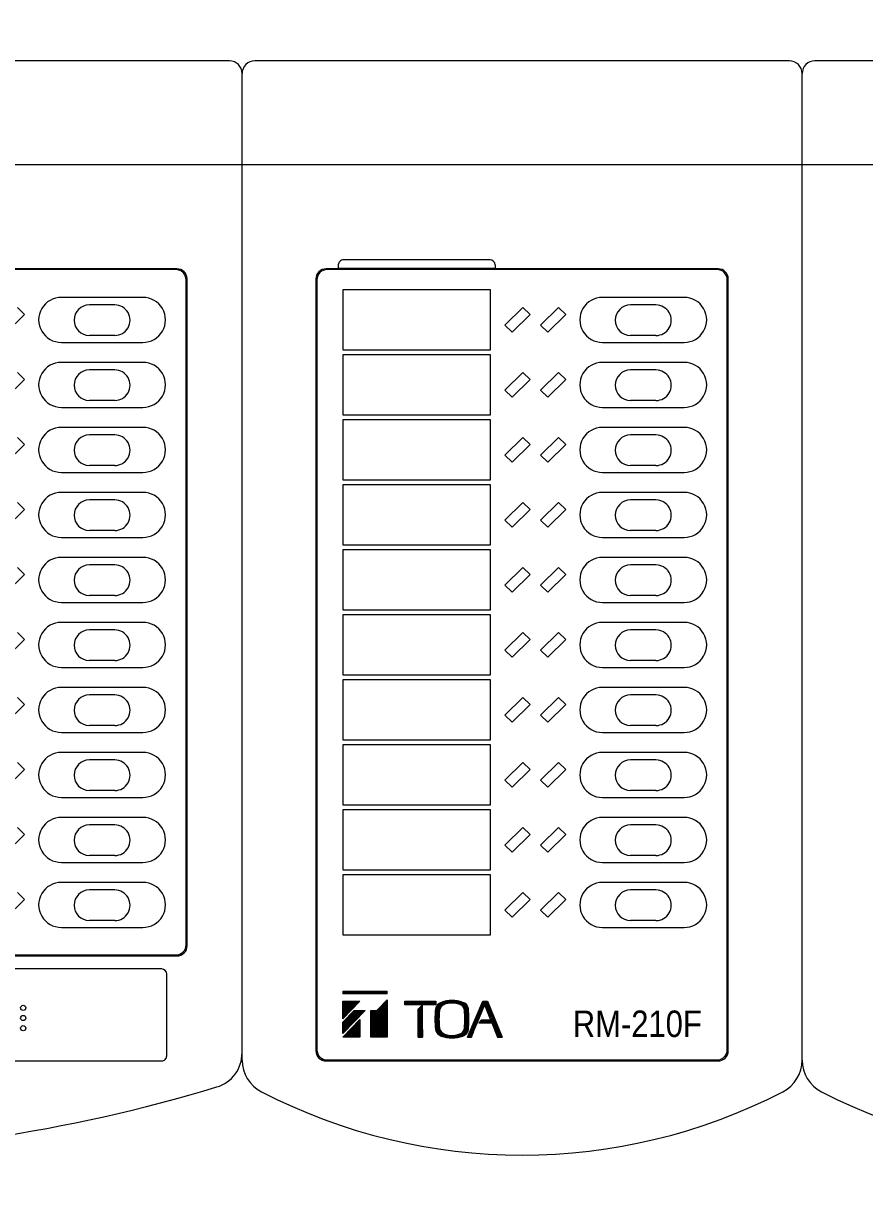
# Model space of a CAD drawing. Header units: millimetres. Extents: x 50620 to 404449, y -131543 to 97.
# Drawn here: x 353931 to 354096.2, y -42601.6 to -42370.4 of the extents above; entities that cross this region are included whole.
import ezdxf
from ezdxf.enums import TextEntityAlignment as Align

# ---------------------------------------------------------------- set-up
doc = ezdxf.new("R2010")
doc.units = ezdxf.units.MM
doc.linetypes.add('IDA - Grid Line', pattern=[3500, 2000, -500, 500, -500])
doc.layers.add('1', color=3, linetype='Continuous')
for name, color, linetype, lineweight in [('M-_ARCHI', 8, 'Continuous', 5), ('M_ACMV_ANNOTATION', 7, 'Continuous', 20), ('SILK', 5, 'Continuous', 5)]:
    doc.layers.add(name, color=color, linetype=linetype, lineweight=lineweight)
doc.layers.add('S-_ANOTGRID_E-1', color=9, linetype='IDA - Grid Line', lineweight=5, true_color=0x808080)
doc.styles.get("Standard").update_dxf_attribs({"font": 'arial.ttf'})
doc.dimstyles.get("Standard").update_dxf_attribs({"dimtxt": 200, "dimasz": 150, "dimexe": 0.18, "dimexo": 0.0625, "dimgap": 10, "dimtad": 1, "dimtih": 1, "dimtoh": 1, "dimdec": 0, "dimzin": 0, "dimdsep": 46, "dimtxsty": 'Standard', "dimcen": 0.09, "dimclrd": 256, "dimclre": 256, "dimclrt": 256, "dimadec": 0, "dimazin": 0, "dimtfac": 1, "dimtdec": 0, "dimtofl": 0, "dimtmove": 0, "dimatfit": 3, "dimfxl": 1, "dimtolj": 1, "dimtzin": 0, "dimarcsym": 1})

# ---------------------------------------------------------------- blocks, each defined once
blk = doc.blocks.new('RM-200M_T')
at = {"color": 8, "lineweight": 0}
for p, q in [((43880.28, -12462.95), (43695.28, -12462.95)), ((43882.78, -12657.82), (43882.78, -12465.45)), ((43869.78, -12503.95), (43743.78, -12503.95)), ((43869.98, -12503.8), (43826.18, -12503.8)), ((43871.78, -12636.57), (43871.78, -12505.95)), ((43871.98, -12636.78), (43871.98, -12505.8)), ((43806.78, -12638.57), (43869.78, -12638.57)), ((43806.98, -12638.78), (43869.98, -12638.78)), ((43866.98, -12641.33), (43808.58, -12641.33)), ((43867.98, -12658.4), (43867.98, -12642.33)), ((43808.58, -12659.4), (43866.98, -12659.4))]:
    blk.add_line(p, q, dxfattribs=at)
for centre in [(43839.78, -12648.97), (43839.78, -12650.97), (43839.78, -12652.97)]:
    blk.add_circle(centre, 0.51, dxfattribs=at)
for centre, radius, start, end in [((43880.28, -12465.45), 2.5, 0, 90), ((43869.78, -12505.95), 2, 0, 90), ((43869.98, -12505.8), 2, 0, 90), ((43869.78, -12636.57), 2, 270, 0), ((43869.98, -12636.78), 2, 270, 0), ((43866.98, -12642.33), 1, 0, 90), ((43866.98, -12658.4), 1, 270, 0), ((43875.78, -12657.82), 7, 286.863, 0), ((43787.78, -12367.5), 310.36, 253.137, 286.863)]:
    blk.add_arc(centre, radius, start, end, dxfattribs=at)
at = {"layer": '1', "color": 8, "lineweight": 0}
for p, q in [((43863.28, -12509.41), (43847.28, -12509.41)), ((43840.05, -12512.78), (43838.64, -12511.39)), ((43857.78, -12510.89), (43852.78, -12510.89)), ((43836.51, -12516.26), (43840.05, -12512.78)), ((43847.28, -12518.25), (43863.28, -12518.25)), ((43857.78, -12516.89), (43852.78, -12516.89)), ((43863.28, -12522.18), (43847.28, -12522.18)), ((43836.51, -12529.03), (43840.05, -12525.55)), ((43840.05, -12525.55), (43838.64, -12524.16)), ((43857.78, -12523.66), (43852.78, -12523.66)), ((43857.78, -12529.66), (43852.78, -12529.66)), ((43847.28, -12531.02), (43863.28, -12531.02)), ((43863.28, -12534.95), (43847.28, -12534.95)), ((43840.05, -12538.32), (43838.64, -12536.93)), ((43857.78, -12536.43), (43852.78, -12536.43)), ((43836.51, -12541.8), (43840.05, -12538.32)), ((43847.28, -12543.79), (43863.28, -12543.79)), ((43857.78, -12542.43), (43852.78, -12542.43)), ((43863.28, -12547.71), (43847.28, -12547.71)), ((43836.51, -12554.57), (43840.05, -12551.09)), ((43840.05, -12551.09), (43838.64, -12549.7)), ((43857.78, -12549.2), (43852.78, -12549.2)), ((43857.78, -12555.2), (43852.78, -12555.2)), ((43847.28, -12556.56), (43863.28, -12556.56)), ((43863.28, -12560.48), (43847.28, -12560.48)), ((43840.05, -12563.86), (43838.64, -12562.47)), ((43857.78, -12561.97), (43852.78, -12561.97)), ((43836.51, -12567.34), (43840.05, -12563.86)), ((43847.28, -12569.33), (43863.28, -12569.33)), ((43857.78, -12567.97), (43852.78, -12567.97)), ((43863.28, -12573.25), (43847.28, -12573.25)), ((43836.51, -12580.11), (43840.05, -12576.63)), ((43840.05, -12576.63), (43838.64, -12575.24)), ((43857.78, -12574.74), (43852.78, -12574.74)), ((43857.78, -12580.74), (43852.78, -12580.74)), ((43847.28, -12582.1), (43863.28, -12582.1)), ((43840.05, -12589.4), (43838.64, -12588.01)), ((43863.28, -12586.02), (43847.28, -12586.02)), ((43857.78, -12587.51), (43852.78, -12587.51)), ((43836.51, -12592.88), (43840.05, -12589.4)), ((43847.28, -12594.86), (43863.28, -12594.86)), ((43857.78, -12593.51), (43852.78, -12593.51)), ((43863.28, -12598.79), (43847.28, -12598.79)), ((43840.05, -12602.17), (43838.64, -12600.78)), ((43857.78, -12600.28), (43852.78, -12600.28)), ((43836.51, -12605.65), (43840.05, -12602.17)), ((43857.78, -12606.28), (43852.78, -12606.28)), ((43847.28, -12607.63), (43863.28, -12607.63)), ((43840.05, -12614.94), (43838.64, -12613.55)), ((43863.28, -12611.56), (43847.28, -12611.56)), ((43857.78, -12613.05), (43852.78, -12613.05)), ((43836.51, -12618.42), (43840.05, -12614.94)), ((43847.28, -12620.4), (43863.28, -12620.4)), ((43857.78, -12619.05), (43852.78, -12619.05)), ((43863.28, -12624.33), (43847.28, -12624.33)), ((43840.05, -12627.71), (43838.64, -12626.32)), ((43857.78, -12625.82), (43852.78, -12625.82)), ((43836.51, -12631.18), (43840.05, -12627.71)), ((43857.78, -12631.82), (43852.78, -12631.82)), ((43847.28, -12633.17), (43863.28, -12633.17))]:
    blk.add_line(p, q, dxfattribs=at)
for centre, radius, start, end in [((43847.24, -12513.83), 4.42, 89.5745, 270.4255), ((43863.31, -12513.83), 4.42, 269.5745, 90.4255), ((43852.78, -12513.89), 3, 90, 270), ((43857.78, -12513.89), 3, 270, 90), ((43847.24, -12526.59), 4.42, 89.5745, 270.4255), ((43863.31, -12526.59), 4.42, 269.5745, 90.4255), ((43852.78, -12526.66), 3, 90, 270), ((43857.78, -12526.66), 3, 270, 90), ((43847.24, -12539.36), 4.42, 89.5745, 270.4255), ((43863.31, -12539.36), 4.42, 269.5745, 90.4255), ((43852.78, -12539.43), 3, 90, 270), ((43857.78, -12539.43), 3, 270, 90), ((43847.24, -12552.13), 4.42, 89.5745, 270.4255), ((43863.31, -12552.13), 4.42, 269.5745, 90.4255), ((43852.78, -12552.2), 3, 90, 270), ((43857.78, -12552.2), 3, 270, 90), ((43847.24, -12564.9), 4.42, 89.5745, 270.4255), ((43863.31, -12564.9), 4.42, 269.5745, 90.4255), ((43852.78, -12564.97), 3, 90, 270), ((43857.78, -12564.97), 3, 270, 90), ((43847.24, -12577.67), 4.42, 89.5745, 270.4255), ((43863.31, -12577.67), 4.42, 269.5745, 90.4255), ((43852.78, -12577.74), 3, 90, 270), ((43857.78, -12577.74), 3, 270, 90), ((43847.24, -12590.44), 4.42, 89.5745, 270.4255), ((43852.78, -12590.51), 3, 90, 270), ((43857.78, -12590.51), 3, 270, 90), ((43863.31, -12590.44), 4.42, 269.5745, 90.4255), ((43847.24, -12603.21), 4.42, 89.5745, 270.4255), ((43863.31, -12603.21), 4.42, 269.5745, 90.4255), ((43852.78, -12603.28), 3, 90, 270), ((43857.78, -12603.28), 3, 270, 90), ((43847.24, -12615.98), 4.42, 89.5745, 270.4255), ((43852.78, -12616.05), 3, 90, 270), ((43857.78, -12616.05), 3, 270, 90), ((43863.31, -12615.98), 4.42, 269.5745, 90.4255), ((43847.24, -12628.75), 4.42, 89.5745, 270.4255), ((43863.31, -12628.75), 4.42, 269.5745, 90.4255), ((43852.78, -12628.82), 3, 90, 270), ((43857.78, -12628.82), 3, 270, 90)]:
    blk.add_arc(centre, radius, start, end, dxfattribs=at)
blk = doc.blocks.new('RM-210F_T')
at = {"color": 8, "lineweight": 0}
for p, q in [((44861.09, -12418.1), (44756.09, -12418.1)), ((44753.59, -12614.39), (44753.59, -12420.6)), ((44863.59, -12614.39), (44863.59, -12420.6)), ((44772.49, -12458.17), (44772.48, -12458.95)), ((44772.49, -12458.19), (44772.49, -12459.1)), ((44802.29, -12457.19), (44773.49, -12457.19)), ((44803.29, -12458.17), (44803.3, -12458.95)), ((44803.29, -12458.19), (44803.29, -12459.1)), ((44768.09, -12460.95), (44768.09, -12612.56)), ((44768.29, -12461.1), (44768.29, -12612.35)), ((44772.48, -12458.95), (44770.09, -12458.95)), ((44846.89, -12459.1), (44770.29, -12459.1)), ((44772.48, -12458.95), (44772.49, -12458.87)), ((44803.29, -12458.87), (44772.49, -12458.87)), ((44772.49, -12459.1), (44772.49, -12458.9)), ((44803.3, -12458.95), (44803.29, -12458.87)), ((44803.3, -12459.1), (44803.3, -12458.9)), ((44847.09, -12458.95), (44803.3, -12458.95)), ((44848.89, -12612.39), (44848.89, -12461.12)), ((44849.1, -12612.59), (44849.1, -12460.92)), ((44770.09, -12614.56), (44847.09, -12614.56)), ((44770.29, -12614.36), (44846.89, -12614.36))]:
    blk.add_line(p, q, dxfattribs=at)
for centre, radius, start, end in [((44756.09, -12420.6), 2.5, 90, 180), ((44861.09, -12420.6), 2.5, 0.0001, 90), ((44773.49, -12458.19), 1, 90, 180), ((44802.29, -12458.19), 1, 0, 90), ((44770.09, -12460.95), 2, 90, 180), ((44770.29, -12461.1), 2, 90, 180), ((44846.89, -12461.1), 2, 0, 90), ((44847.09, -12460.95), 2, 0, 90), ((44770.09, -12612.56), 2, 180, 270), ((44770.29, -12612.36), 2, 180, 270), ((44846.89, -12612.36), 2, 270, 0), ((44847.09, -12612.56), 2, 270, 0), ((44760.59, -12614.39), 7, 180, 242.7245), ((44856.59, -12614.39), 7, 297.2757, 0.0001), ((44808.59, -12521.3), 111.74, 242.7245, 297.2757)]:
    blk.add_arc(centre, radius, start, end, dxfattribs=at)
at = {"layer": '1', "color": 8, "lineweight": 0}
for p, q in [((44802.39, -12463.09), (44773.39, -12463.09)), ((44773.39, -12463.09), (44773.39, -12474.87)), ((44802.39, -12474.87), (44802.39, -12463.09)), ((44840.39, -12464.56), (44824.39, -12464.56)), ((44808.75, -12466.55), (44805.22, -12470.02)), ((44806.63, -12471.41), (44810.17, -12467.94)), ((44810.17, -12467.94), (44808.75, -12466.55)), ((44815.75, -12466.55), (44812.22, -12470.02)), ((44813.63, -12471.41), (44817.17, -12467.94)), ((44817.17, -12467.94), (44815.75, -12466.55)), ((44834.89, -12466.05), (44829.89, -12466.05)), ((44805.22, -12470.02), (44806.63, -12471.41)), ((44812.22, -12470.02), (44813.63, -12471.41)), ((44834.89, -12472.05), (44829.89, -12472.05)), ((44773.39, -12474.87), (44802.39, -12474.87)), ((44824.39, -12473.4), (44840.39, -12473.4)), ((44802.39, -12475.86), (44773.39, -12475.86)), ((44773.39, -12475.86), (44773.39, -12487.64)), ((44802.39, -12487.64), (44802.39, -12475.86)), ((44808.75, -12479.32), (44805.22, -12482.79)), ((44810.17, -12480.71), (44808.75, -12479.32)), ((44815.75, -12479.32), (44812.22, -12482.79)), ((44817.17, -12480.71), (44815.75, -12479.32)), ((44840.39, -12477.33), (44824.39, -12477.33)), ((44834.89, -12478.82), (44829.89, -12478.82)), ((44806.63, -12484.18), (44810.17, -12480.71)), ((44813.63, -12484.18), (44817.17, -12480.71)), ((44805.22, -12482.79), (44806.63, -12484.18)), ((44812.22, -12482.79), (44813.63, -12484.18)), ((44824.39, -12486.17), (44840.39, -12486.17)), ((44834.89, -12484.82), (44829.89, -12484.82)), ((44773.39, -12487.64), (44802.39, -12487.64)), ((44802.39, -12488.63), (44773.39, -12488.63)), ((44773.39, -12488.63), (44773.39, -12500.41)), ((44802.39, -12500.41), (44802.39, -12488.63)), ((44840.39, -12490.1), (44824.39, -12490.1)), ((44808.75, -12492.09), (44805.22, -12495.56)), ((44806.63, -12496.95), (44810.17, -12493.48)), ((44810.17, -12493.48), (44808.75, -12492.09)), ((44815.75, -12492.09), (44812.22, -12495.56)), ((44813.63, -12496.95), (44817.17, -12493.48)), ((44817.17, -12493.48), (44815.75, -12492.09)), ((44834.89, -12491.59), (44829.89, -12491.59)), ((44805.22, -12495.56), (44806.63, -12496.95)), ((44812.22, -12495.56), (44813.63, -12496.95)), ((44834.89, -12497.59), (44829.89, -12497.59)), ((44773.39, -12500.41), (44802.39, -12500.41)), ((44824.39, -12498.94), (44840.39, -12498.94)), ((44802.39, -12501.4), (44773.39, -12501.4)), ((44773.39, -12501.4), (44773.39, -12513.18)), ((44802.39, -12513.18), (44802.39, -12501.4)), ((44808.75, -12504.86), (44805.22, -12508.33)), ((44810.17, -12506.25), (44808.75, -12504.86)), ((44815.75, -12504.86), (44812.22, -12508.33)), ((44817.17, -12506.25), (44815.75, -12504.86)), ((44840.39, -12502.87), (44824.39, -12502.87)), ((44834.89, -12504.35), (44829.89, -12504.35)), ((44806.63, -12509.72), (44810.17, -12506.25)), ((44813.63, -12509.72), (44817.17, -12506.25)), ((44805.22, -12508.33), (44806.63, -12509.72)), ((44812.22, -12508.33), (44813.63, -12509.72)), ((44824.39, -12511.71), (44840.39, -12511.71)), ((44834.89, -12510.35), (44829.89, -12510.35)), ((44773.39, -12513.18), (44802.39, -12513.18)), ((44773.39, -12514.17), (44773.39, -12525.95)), ((44802.39, -12514.17), (44773.39, -12514.17)), ((44802.39, -12525.95), (44802.39, -12514.17)), ((44840.39, -12515.64), (44824.39, -12515.64)), ((44808.75, -12517.63), (44805.22, -12521.1)), ((44810.17, -12519.02), (44808.75, -12517.63)), ((44815.75, -12517.63), (44812.22, -12521.1)), ((44817.17, -12519.02), (44815.75, -12517.63)), ((44834.89, -12517.12), (44829.89, -12517.12)), ((44805.22, -12521.1), (44806.63, -12522.49)), ((44806.63, -12522.49), (44810.17, -12519.02)), ((44812.22, -12521.1), (44813.63, -12522.49)), ((44813.63, -12522.49), (44817.17, -12519.02)), ((44834.89, -12523.12), (44829.89, -12523.12)), ((44824.39, -12524.48), (44840.39, -12524.48)), ((44773.39, -12525.95), (44802.39, -12525.95)), ((44802.39, -12526.94), (44773.39, -12526.94)), ((44773.39, -12526.94), (44773.39, -12538.72)), ((44802.39, -12538.72), (44802.39, -12526.94)), ((44808.75, -12530.4), (44805.22, -12533.87)), ((44810.17, -12531.79), (44808.75, -12530.4)), ((44815.75, -12530.4), (44812.22, -12533.87)), ((44817.17, -12531.79), (44815.75, -12530.4)), ((44840.39, -12528.41), (44824.39, -12528.41)), ((44834.89, -12529.89), (44829.89, -12529.89)), ((44806.63, -12535.26), (44810.17, -12531.79)), ((44813.63, -12535.26), (44817.17, -12531.79)), ((44805.22, -12533.87), (44806.63, -12535.26)), ((44812.22, -12533.87), (44813.63, -12535.26)), ((44824.39, -12537.25), (44840.39, -12537.25)), ((44834.89, -12535.89), (44829.89, -12535.89)), ((44773.39, -12538.72), (44802.39, -12538.72)), ((44802.39, -12539.71), (44773.39, -12539.71)), ((44773.39, -12539.71), (44773.39, -12551.49)), ((44802.39, -12551.49), (44802.39, -12539.71)), ((44840.39, -12541.18), (44824.39, -12541.18)), ((44808.75, -12543.17), (44805.22, -12546.64)), ((44810.17, -12544.56), (44808.75, -12543.17)), ((44815.75, -12543.17), (44812.22, -12546.64)), ((44817.17, -12544.56), (44815.75, -12543.17)), ((44834.89, -12542.66), (44829.89, -12542.66)), ((44805.22, -12546.64), (44806.63, -12548.03)), ((44806.63, -12548.03), (44810.17, -12544.56)), ((44812.22, -12546.64), (44813.63, -12548.03)), ((44813.63, -12548.03), (44817.17, -12544.56)), ((44834.89, -12548.66), (44829.89, -12548.66)), ((44824.39, -12550.02), (44840.39, -12550.02)), ((44773.39, -12551.49), (44802.39, -12551.49)), ((44802.39, -12552.47), (44773.39, -12552.47)), ((44773.39, -12552.47), (44773.39, -12564.26)), ((44802.39, -12564.26), (44802.39, -12552.47)), ((44840.39, -12553.95), (44824.39, -12553.95)), ((44834.89, -12555.43), (44829.89, -12555.43)), ((44808.75, -12555.94), (44805.22, -12559.41)), ((44806.63, -12560.8), (44810.17, -12557.33)), ((44810.17, -12557.33), (44808.75, -12555.94)), ((44815.75, -12555.94), (44812.22, -12559.41)), ((44813.63, -12560.8), (44817.17, -12557.33)), ((44817.17, -12557.33), (44815.75, -12555.94)), ((44805.22, -12559.41), (44806.63, -12560.8)), ((44812.22, -12559.41), (44813.63, -12560.8)), ((44824.39, -12562.79), (44840.39, -12562.79)), ((44834.89, -12561.43), (44829.89, -12561.43)), ((44773.39, -12564.26), (44802.39, -12564.26)), ((44802.39, -12565.24), (44773.39, -12565.24)), ((44773.39, -12565.24), (44773.39, -12577.03)), ((44802.39, -12577.03), (44802.39, -12565.24)), ((44840.39, -12566.72), (44824.39, -12566.72)), ((44808.75, -12568.71), (44805.22, -12572.18)), ((44810.17, -12570.1), (44808.75, -12568.71)), ((44815.75, -12568.71), (44812.22, -12572.18)), ((44817.17, -12570.1), (44815.75, -12568.71)), ((44834.89, -12568.2), (44829.89, -12568.2)), ((44806.63, -12573.57), (44810.17, -12570.1)), ((44813.63, -12573.57), (44817.17, -12570.1)), ((44805.22, -12572.18), (44806.63, -12573.57)), ((44812.22, -12572.18), (44813.63, -12573.57)), ((44834.89, -12574.2), (44829.89, -12574.2)), ((44824.39, -12575.56), (44840.39, -12575.56)), ((44773.39, -12577.03), (44802.39, -12577.03)), ((44802.39, -12578.01), (44773.39, -12578.01)), ((44773.39, -12578.01), (44773.39, -12589.8)), ((44802.39, -12589.8), (44802.39, -12578.01)), ((44840.39, -12579.49), (44824.39, -12579.49)), ((44834.89, -12580.97), (44829.89, -12580.97)), ((44808.75, -12581.48), (44805.22, -12584.95)), ((44806.63, -12586.34), (44810.17, -12582.87)), ((44810.17, -12582.87), (44808.75, -12581.48)), ((44815.75, -12581.48), (44812.22, -12584.95)), ((44813.63, -12586.34), (44817.17, -12582.87)), ((44817.17, -12582.87), (44815.75, -12581.48)), ((44805.22, -12584.95), (44806.63, -12586.34)), ((44812.22, -12584.95), (44813.63, -12586.34)), ((44834.89, -12586.97), (44829.89, -12586.97)), ((44773.39, -12589.8), (44802.39, -12589.8)), ((44824.39, -12588.33), (44840.39, -12588.33))]:
    blk.add_line(p, q, dxfattribs=at)
for centre, radius, start, end in [((44824.36, -12468.98), 4.42, 89.5745, 270.4255), ((44840.43, -12468.98), 4.42, 269.5745, 90.4255), ((44829.89, -12469.05), 3, 90, 270), ((44834.89, -12469.05), 3, 270, 90), ((44824.36, -12481.75), 4.42, 89.5745, 270.4255), ((44829.89, -12481.82), 3, 90, 270), ((44834.89, -12481.82), 3, 270, 90), ((44840.43, -12481.75), 4.42, 269.5745, 90.4255), ((44824.36, -12494.52), 4.42, 89.5745, 270.4255), ((44840.43, -12494.52), 4.42, 269.5745, 90.4255), ((44829.89, -12494.59), 3, 90, 270), ((44834.89, -12494.59), 3, 270, 90), ((44824.36, -12507.29), 4.42, 89.5745, 270.4255), ((44829.89, -12507.35), 3, 90, 270), ((44834.89, -12507.35), 3, 270, 90), ((44840.43, -12507.29), 4.42, 269.5745, 90.4255), ((44824.36, -12520.06), 4.42, 89.5745, 270.4255), ((44840.43, -12520.06), 4.42, 269.5745, 90.4255), ((44829.89, -12520.12), 3, 90, 270), ((44834.89, -12520.12), 3, 270, 90), ((44824.36, -12532.83), 4.42, 89.5745, 270.4255), ((44829.89, -12532.89), 3, 90, 270), ((44834.89, -12532.89), 3, 270, 90), ((44840.43, -12532.83), 4.42, 269.5745, 90.4255), ((44824.36, -12545.6), 4.42, 89.5745, 270.4255), ((44840.43, -12545.6), 4.42, 269.5745, 90.4255), ((44829.89, -12545.66), 3, 90, 270), ((44834.89, -12545.66), 3, 270, 90), ((44824.36, -12558.37), 4.42, 89.5745, 270.4255), ((44829.89, -12558.43), 3, 90, 270), ((44834.89, -12558.43), 3, 270, 90), ((44840.43, -12558.37), 4.42, 269.5745, 90.4255), ((44824.36, -12571.14), 4.42, 89.5745, 270.4255), ((44840.43, -12571.14), 4.42, 269.5745, 90.4255), ((44829.89, -12571.2), 3, 90, 270), ((44834.89, -12571.2), 3, 270, 90), ((44824.36, -12583.91), 4.42, 89.5745, 270.4255), ((44829.89, -12583.97), 3, 90, 270), ((44834.89, -12583.97), 3, 270, 90), ((44840.43, -12583.91), 4.42, 269.5745, 90.4255)]:
    blk.add_arc(centre, radius, start, end, dxfattribs=at)
at = {"layer": 'SILK', "color": 8, "lineweight": 0}
for p, q in [((44773.39, -12600.86), (44782.08, -12600.86)), ((44773.39, -12600.86), (44773.39, -12601.34)), ((44773.39, -12600.89), (44773.42, -12600.86)), ((44773.39, -12601.17), (44773.7, -12600.86)), ((44782.08, -12601.34), (44773.39, -12601.34)), ((44773.5, -12601.34), (44773.97, -12600.86)), ((44773.78, -12601.34), (44774.25, -12600.86)), ((44774.06, -12601.34), (44774.53, -12600.86)), ((44774.34, -12601.34), (44774.81, -12600.86)), ((44774.62, -12601.34), (44775.09, -12600.86)), ((44774.89, -12601.34), (44775.36, -12600.86)), ((44775.17, -12601.34), (44775.64, -12600.86)), ((44775.45, -12601.34), (44775.92, -12600.86)), ((44775.73, -12601.34), (44776.2, -12600.86)), ((44776.01, -12601.34), (44776.48, -12600.86)), ((44776.28, -12601.34), (44776.75, -12600.86)), ((44776.56, -12601.34), (44777.03, -12600.86)), ((44776.84, -12601.34), (44777.31, -12600.86)), ((44777.12, -12601.34), (44777.59, -12600.86)), ((44777.4, -12601.34), (44777.87, -12600.86)), ((44777.67, -12601.34), (44778.14, -12600.86)), ((44777.95, -12601.34), (44778.42, -12600.86)), ((44778.23, -12601.34), (44778.7, -12600.86)), ((44778.51, -12601.34), (44778.98, -12600.86)), ((44778.79, -12601.34), (44779.26, -12600.86)), ((44779.06, -12601.34), (44779.53, -12600.86)), ((44779.34, -12601.34), (44779.81, -12600.86)), ((44779.62, -12601.34), (44780.09, -12600.86)), ((44779.9, -12601.34), (44780.37, -12600.86)), ((44780.18, -12601.34), (44780.65, -12600.86)), ((44780.45, -12601.34), (44780.92, -12600.86)), ((44780.73, -12601.34), (44781.2, -12600.86)), ((44781.01, -12601.34), (44781.48, -12600.86)), ((44781.29, -12601.34), (44781.76, -12600.86)), ((44781.57, -12601.34), (44782.04, -12600.86)), ((44781.84, -12601.34), (44782.08, -12601.1)), ((44782.08, -12601.34), (44782.08, -12600.86)), ((44773.39, -12606.28), (44773.39, -12602.81)), ((44773.39, -12602.9), (44773.48, -12602.81)), ((44773.39, -12603.19), (44773.76, -12602.81)), ((44773.39, -12603.48), (44774.04, -12602.81)), ((44773.39, -12603.77), (44774.32, -12602.81)), ((44773.39, -12604.05), (44774.6, -12602.81)), ((44773.39, -12602.81), (44776.75, -12602.81)), ((44773.39, -12606.28), (44776.75, -12602.81)), ((44773.39, -12606.07), (44776.54, -12602.81)), ((44773.39, -12605.78), (44776.26, -12602.81)), ((44773.39, -12605.49), (44775.99, -12602.81)), ((44773.39, -12604.34), (44774.87, -12602.81)), ((44773.39, -12604.63), (44775.15, -12602.81)), ((44773.39, -12604.92), (44775.43, -12602.81)), ((44773.39, -12605.21), (44775.71, -12602.81)), ((44778.87, -12605.86), (44782.08, -12602.54)), ((44778.87, -12606.15), (44782.08, -12602.83)), ((44778.87, -12606.44), (44782.08, -12603.11)), ((44778.87, -12606.72), (44782.08, -12603.4)), ((44778.87, -12607.01), (44782.08, -12603.69)), ((44778.87, -12607.3), (44782.08, -12603.98)), ((44778.87, -12607.59), (44782.08, -12604.27)), ((44780.05, -12604.64), (44782.08, -12602.54)), ((44782.08, -12602.54), (44782.08, -12609.85)), ((44785.56, -12602.81), (44791.64, -12602.81)), ((44785.56, -12603.5), (44785.56, -12602.81)), ((44785.56, -12603.06), (44785.81, -12602.81)), ((44785.56, -12603.35), (44786.08, -12602.81)), ((44791.64, -12603.5), (44785.56, -12603.5)), ((44785.69, -12603.5), (44786.36, -12602.81)), ((44785.97, -12603.5), (44786.64, -12602.81)), ((44786.25, -12603.5), (44786.92, -12602.81)), ((44786.53, -12603.5), (44787.2, -12602.81)), ((44786.81, -12603.5), (44787.47, -12602.81)), ((44787.08, -12603.5), (44787.75, -12602.81)), ((44787.36, -12603.5), (44788.03, -12602.81)), ((44787.64, -12603.5), (44788.31, -12602.81)), ((44787.92, -12603.5), (44788.59, -12602.81)), ((44788.2, -12603.5), (44788.86, -12602.81)), ((44788.2, -12604.38), (44788.99, -12603.57)), ((44788.2, -12604.64), (44788.99, -12603.82)), ((44788.2, -12604.93), (44788.99, -12604.11)), ((44788.2, -12607.41), (44788.2, -12604.38)), ((44788.2, -12605.22), (44788.99, -12604.4)), ((44788.47, -12603.5), (44789.14, -12602.81)), ((44788.75, -12603.5), (44789.42, -12602.81)), ((44788.99, -12603.57), (44788.99, -12607.41)), ((44789.03, -12603.5), (44789.7, -12602.81)), ((44789.31, -12603.5), (44789.98, -12602.81)), ((44789.59, -12603.5), (44790.25, -12602.81)), ((44789.86, -12603.5), (44790.53, -12602.81)), ((44790.14, -12603.5), (44790.81, -12602.81)), ((44790.42, -12603.5), (44791.09, -12602.81)), ((44790.7, -12603.5), (44791.37, -12602.81)), ((44790.98, -12603.5), (44791.64, -12602.81)), ((44791.25, -12603.5), (44791.64, -12603.09)), ((44791.5, -12605.26), (44792.48, -12604.25)), ((44791.52, -12604.95), (44793.6, -12602.79)), ((44791.53, -12603.5), (44791.64, -12603.38)), ((44791.54, -12604.64), (44793.25, -12602.87)), ((44791.57, -12604.32), (44792.86, -12602.98)), ((44791.64, -12602.81), (44791.64, -12603.5)), ((44791.76, -12603.83), (44792.39, -12603.19)), ((44793.2, -12603.5), (44793.93, -12602.74)), ((44793.63, -12603.34), (44794.24, -12602.7)), ((44793.99, -12603.26), (44794.54, -12602.68)), ((44794.31, -12603.21), (44794.82, -12602.68)), ((44794.62, -12603.18), (44795.1, -12602.69)), ((44794.9, -12603.18), (44795.36, -12602.7)), ((44795.16, -12603.19), (44795.61, -12602.73)), ((44795.41, -12603.22), (44795.85, -12602.76)), ((44795.65, -12603.26), (44796.09, -12602.81)), ((44795.88, -12603.31), (44796.32, -12602.86)), ((44796.1, -12603.38), (44796.54, -12602.92)), ((44796.31, -12603.45), (44796.76, -12602.98)), ((44796.51, -12603.52), (44796.97, -12603.05)), ((44796.7, -12603.62), (44797.18, -12603.12)), ((44796.86, -12603.74), (44797.36, -12603.22)), ((44796.99, -12603.89), (44797.53, -12603.34)), ((44797.11, -12604.06), (44797.67, -12603.47)), ((44797.2, -12604.25), (44797.8, -12603.63)), ((44797.26, -12604.48), (44797.9, -12603.81)), ((44797.28, -12604.74), (44797.99, -12604.01)), ((44797.3, -12605.01), (44798.04, -12604.24)), ((44797.85, -12609.85), (44800.86, -12602.81)), ((44801.21, -12603.51), (44799.54, -12607.52)), ((44799.79, -12605.31), (44800.97, -12604.09)), ((44800.01, -12604.8), (44801.18, -12603.58)), ((44800.23, -12604.28), (44801.65, -12602.81)), ((44800.45, -12603.77), (44801.38, -12602.81)), ((44800.67, -12603.25), (44801.1, -12602.81)), ((44800.86, -12602.81), (44801.83, -12602.81)), ((44801.21, -12603.51), (44802.41, -12606.5)), ((44801.22, -12603.54), (44801.86, -12602.88)), ((44801.3, -12603.74), (44801.94, -12603.08)), ((44801.39, -12603.95), (44802.02, -12603.29)), ((44801.47, -12604.15), (44802.11, -12603.49)), ((44801.55, -12604.35), (44802.19, -12603.69)), ((44801.63, -12604.56), (44802.27, -12603.89)), ((44801.71, -12604.76), (44802.35, -12604.1)), ((44801.79, -12604.96), (44802.43, -12604.3)), ((44801.83, -12602.81), (44804.68, -12609.85)), ((44773.39, -12608.66), (44777.27, -12604.64)), ((44777.79, -12604.64), (44773.39, -12609.19)), ((44773.39, -12608.95), (44777.55, -12604.64)), ((44773.39, -12608.08), (44776.72, -12604.64)), ((44773.39, -12608.37), (44776.99, -12604.64)), ((44773.39, -12607.51), (44776.16, -12604.64)), ((44773.39, -12607.8), (44776.44, -12604.64)), ((44773.39, -12607.22), (44775.88, -12604.64)), ((44773.39, -12606.94), (44775.61, -12604.64)), ((44773.39, -12609.85), (44776.75, -12606.38)), ((44773.63, -12609.85), (44776.75, -12606.63)), ((44775.61, -12604.64), (44777.79, -12604.64)), ((44776.75, -12606.38), (44776.75, -12609.85)), ((44778.87, -12607.87), (44782.08, -12604.55)), ((44778.87, -12609.85), (44778.87, -12604.64)), ((44778.87, -12604.71), (44778.94, -12604.64)), ((44778.87, -12605), (44779.22, -12604.64)), ((44778.87, -12605.28), (44779.5, -12604.64)), ((44778.87, -12605.57), (44779.78, -12604.64)), ((44778.87, -12604.64), (44780.05, -12604.64)), ((44778.87, -12608.16), (44782.08, -12604.84)), ((44778.87, -12608.45), (44782.08, -12605.13)), ((44778.87, -12608.74), (44782.08, -12605.42)), ((44778.87, -12609.03), (44782.08, -12605.7)), ((44778.87, -12609.31), (44782.08, -12605.99)), ((44778.87, -12609.6), (44782.08, -12606.28)), ((44778.91, -12609.85), (44782.08, -12606.57)), ((44788.2, -12605.5), (44788.99, -12604.69)), ((44788.2, -12605.79), (44788.99, -12604.97)), ((44788.2, -12606.08), (44788.99, -12605.26)), ((44788.2, -12606.37), (44788.99, -12605.55)), ((44788.2, -12606.66), (44788.99, -12605.84)), ((44788.2, -12606.94), (44788.99, -12606.13)), ((44788.2, -12607.23), (44788.99, -12606.41)), ((44788.2, -12607.52), (44788.99, -12606.7)), ((44791.47, -12606.15), (44792.3, -12605.29)), ((44791.47, -12606.44), (44792.29, -12605.59)), ((44791.47, -12606.72), (44792.28, -12605.89)), ((44791.48, -12605.86), (44792.32, -12604.99)), ((44791.48, -12607.01), (44792.27, -12606.18)), ((44791.49, -12605.56), (44792.34, -12604.68)), ((44791.49, -12607.28), (44792.27, -12606.47)), ((44791.5, -12607.56), (44792.28, -12606.76)), ((44797.31, -12607.59), (44798.14, -12606.73)), ((44797.32, -12605.28), (44798.07, -12604.5)), ((44797.32, -12607.29), (44798.15, -12606.44)), ((44797.33, -12605.56), (44798.09, -12604.77)), ((44797.33, -12606.99), (44798.15, -12606.15)), ((44797.34, -12605.84), (44798.11, -12605.04)), ((44797.34, -12606.12), (44798.12, -12605.31)), ((44797.34, -12606.4), (44798.13, -12605.59)), ((44797.34, -12606.69), (44798.14, -12605.87)), ((44798.69, -12607.89), (44799.91, -12606.62)), ((44798.91, -12607.37), (44800.12, -12606.12)), ((44799.13, -12606.86), (44800.33, -12605.61)), ((44799.35, -12606.34), (44800.55, -12605.1)), ((44799.57, -12605.83), (44800.76, -12604.6)), ((44800.09, -12607.07), (44800.64, -12606.5)), ((44800.31, -12607.07), (44800.87, -12606.5)), ((44800.59, -12607.07), (44801.14, -12606.5)), ((44800.64, -12606.5), (44802.41, -12606.5)), ((44800.87, -12607.07), (44801.42, -12606.5)), ((44801.15, -12607.07), (44801.7, -12606.5)), ((44801.43, -12607.07), (44801.98, -12606.5)), ((44801.7, -12607.07), (44802.26, -12606.5)), ((44801.88, -12605.17), (44802.52, -12604.5)), ((44801.96, -12605.37), (44802.6, -12604.71)), ((44801.98, -12607.07), (44803.09, -12605.92)), ((44802.04, -12605.57), (44802.68, -12604.91)), ((44802.12, -12605.78), (44802.76, -12605.11)), ((44802.2, -12605.98), (44802.84, -12605.31)), ((44802.26, -12607.07), (44803.17, -12606.13)), ((44802.28, -12606.18), (44802.93, -12605.52)), ((44802.37, -12606.39), (44803.01, -12605.72)), ((44802.54, -12607.07), (44803.25, -12606.33)), ((44802.69, -12607.2), (44803.34, -12606.53)), ((44802.77, -12607.4), (44803.42, -12606.74)), ((44773.39, -12609.19), (44773.39, -12606.94)), ((44773.9, -12609.85), (44776.75, -12606.91)), ((44774.18, -12609.85), (44776.75, -12607.2)), ((44774.46, -12609.85), (44776.75, -12607.49)), ((44774.74, -12609.85), (44776.75, -12607.78)), ((44775.02, -12609.85), (44776.75, -12608.06)), ((44775.29, -12609.85), (44776.75, -12608.35)), ((44775.57, -12609.85), (44776.75, -12608.64)), ((44775.85, -12609.85), (44776.75, -12608.93)), ((44779.19, -12609.85), (44782.08, -12606.86)), ((44779.47, -12609.85), (44782.08, -12607.14)), ((44779.74, -12609.85), (44782.08, -12607.43)), ((44780.02, -12609.85), (44782.08, -12607.72)), ((44780.3, -12609.85), (44782.08, -12608.01)), ((44780.58, -12609.85), (44782.08, -12608.3)), ((44780.86, -12609.85), (44782.08, -12608.58)), ((44781.13, -12609.85), (44782.08, -12608.87)), ((44788.17, -12609.57), (44789, -12608.71)), ((44788.17, -12609.85), (44789.01, -12608.99)), ((44788.18, -12609.27), (44789, -12608.42)), ((44788.19, -12608.68), (44789, -12607.85)), ((44788.19, -12608.98), (44789, -12608.14)), ((44788.2, -12607.81), (44788.99, -12606.99)), ((44788.2, -12608.1), (44788.99, -12607.28)), ((44788.2, -12608.39), (44788.99, -12607.57)), ((44791.52, -12607.83), (44792.28, -12607.04)), ((44791.54, -12608.09), (44792.3, -12607.31)), ((44791.56, -12608.36), (44792.31, -12607.59)), ((44791.63, -12608.58), (44792.33, -12607.86)), ((44791.72, -12608.78), (44792.36, -12608.11)), ((44791.82, -12608.96), (44792.42, -12608.33)), ((44791.94, -12609.12), (44792.51, -12608.53)), ((44792.07, -12609.27), (44792.62, -12608.7)), ((44792.22, -12609.4), (44792.75, -12608.86)), ((44792.39, -12609.52), (44792.89, -12609)), ((44795.87, -12609.95), (44796.7, -12609.09)), ((44796.21, -12609.88), (44798.09, -12607.94)), ((44796.58, -12609.79), (44798.06, -12608.25)), ((44796.98, -12609.66), (44798.02, -12608.59)), ((44797.08, -12608.69), (44798.11, -12607.63)), ((44797.26, -12608.22), (44798.12, -12607.32)), ((44797.29, -12607.9), (44798.14, -12607.02)), ((44797.9, -12609.85), (44799.1, -12608.61)), ((44798.03, -12609.43), (44799.3, -12608.13)), ((44798.25, -12608.92), (44799.49, -12607.63)), ((44798.47, -12608.4), (44799.7, -12607.13)), ((44800.09, -12607.07), (44802.64, -12607.07)), ((44802.64, -12607.07), (44803.76, -12609.85)), ((44802.86, -12607.61), (44803.5, -12606.94)), ((44802.94, -12607.81), (44803.58, -12607.14)), ((44803.02, -12608.01), (44803.66, -12607.34)), ((44803.1, -12608.21), (44803.75, -12607.55)), ((44803.18, -12608.42), (44803.83, -12607.75)), ((44803.27, -12608.62), (44803.91, -12607.95)), ((44803.35, -12608.82), (44803.99, -12608.16)), ((44803.43, -12609.03), (44804.07, -12608.36)), ((44803.51, -12609.23), (44804.16, -12608.56)), ((44803.59, -12609.43), (44804.24, -12608.77)), ((44803.67, -12609.64), (44804.32, -12608.97)), ((44776.75, -12609.85), (44773.39, -12609.85)), ((44776.13, -12609.85), (44776.75, -12609.22)), ((44776.41, -12609.85), (44776.75, -12609.5)), ((44776.68, -12609.85), (44776.75, -12609.79)), ((44782.08, -12609.85), (44778.87, -12609.85)), ((44781.41, -12609.85), (44782.08, -12609.16)), ((44781.69, -12609.85), (44782.08, -12609.45)), ((44781.97, -12609.85), (44782.08, -12609.74)), ((44788.16, -12609.85), (44789.03, -12609.85)), ((44788.45, -12609.85), (44789.02, -12609.27)), ((44788.73, -12609.85), (44789.02, -12609.55)), ((44789.01, -12609.85), (44789.03, -12609.83)), ((44792.57, -12609.62), (44793.05, -12609.12)), ((44792.77, -12609.7), (44793.22, -12609.23)), ((44792.98, -12609.77), (44793.43, -12609.31)), ((44793.2, -12609.83), (44793.64, -12609.38)), ((44793.42, -12609.89), (44793.86, -12609.43)), ((44793.66, -12609.93), (44794.1, -12609.48)), ((44793.9, -12609.97), (44794.34, -12609.51)), ((44794.15, -12610), (44794.6, -12609.53)), ((44794.4, -12610.02), (44794.87, -12609.54)), ((44794.67, -12610.04), (44795.17, -12609.52)), ((44794.95, -12610.04), (44795.48, -12609.48)), ((44795.24, -12610.02), (44795.83, -12609.42)), ((44795.54, -12610), (44796.21, -12609.3)), ((44797.57, -12609.34), (44797.71, -12609.19)), ((44797.85, -12609.85), (44798.63, -12609.85)), ((44798.18, -12609.85), (44798.92, -12609.1)), ((44798.46, -12609.85), (44798.74, -12609.57)), ((44803.76, -12609.84), (44804.4, -12609.17)), ((44803.76, -12609.85), (44804.68, -12609.85)), ((44804.02, -12609.85), (44804.48, -12609.37)), ((44804.3, -12609.85), (44804.57, -12609.58)), ((44804.58, -12609.85), (44804.65, -12609.78))]:
    blk.add_line(p, q, dxfattribs=at)
for centre, radius, start, end in [((44812.62, -12606.36), 21.15, 174.5487, 185.4513), ((44793.34, -12604.73), 1.81, 111.5134, 167.8475), ((44793.97, -12604.96), 1.65, 115.3925, 169.7968), ((44794.81, -12609.09), 6.41, 70.5314, 109.4686), ((44794.81, -12607.49), 4.31, 68.9017, 111.0983), ((44796.01, -12604.68), 1.27, 0.8028, 74.0079), ((44796.6, -12604.45), 1.45, 4.189, 76.4501), ((44777, -12606.36), 21.15, 354.5487, 5.4513), ((44813.42, -12606.36), 21.15, 175.4114, 184.5886), ((44776.19, -12606.36), 21.15, 355.4114, 4.5886), ((44717.71, -12607.51), 70.5, 358.0977, 0.0862), ((44859.49, -12607.51), 70.5, 179.9138, 181.9023), ((44793.4, -12607.93), 1.89, 193.3575, 247.2817), ((44794.04, -12607.7), 1.73, 191.5685, 243.2422), ((44795.98, -12608.01), 1.3, 287.0621, 358.1272), ((44796.58, -12608.24), 1.47, 284.2326, 355.1283), ((44864.76, -12634.27), 70.5, 157.7026, 159.7379), ((44794.81, -12603.63), 6.41, 250.5314, 289.4686), ((44794.81, -12605.23), 4.31, 248.9017, 291.0983)]:
    blk.add_arc(centre, radius, start, end, dxfattribs=at)
at = {"layer": 'SILK', "color": 8, "lineweight": 0, "width": 0.837}
blk.add_text('RM-210F', height=5.2, dxfattribs=at).set_placement((44843.89, -12609.85), align=Align.RIGHT)
blk = doc.blocks.new('ARCHI 2ND_2024 09 11')
at = {"layer": 'S-_ANOTGRID_E-1', "color": 8, "lineweight": 5}
blk.add_line((-38572.15, -14400), (17962.1, -14400), dxfattribs=at)
at = {"color": 8, "lineweight": 5}
for name, p in [('RM-200M_T', (-74896.14, -1916.72)), ('RM-210F_T', (-75766.96, -1961.57)), ('RM-210F_T', (-75656.96, -1961.56))]:
    blk.add_blockref(name, p, dxfattribs=at)

msp = doc.modelspace()

# ---------------------------------------------------------------- block references
at = {"layer": 'M-_ARCHI', "lineweight": 5, "extrusion": (0.000419962, 1.0854e-05, 1), "rotation": 359.9999887056363}
msp.add_blockref('ARCHI 2ND_2024 09 11', (384987.14, -27998.05, 422.05), dxfattribs=at)

# ---------------------------------------------------------------- next in the draw order: leaders
at = {"layer": 'M_ACMV_ANNOTATION'}
msp.add_leader([(354101.07, -40713.21, 21.64), (346287.18, -46451.86, 24.98), (326854.69, -46451.85, 33.14)], dimstyle='Standard', override={"dimasz": 300, "dimtad": 0, "dimldrblk": 'DotBlank', "dimfxl": 100, "dimarcsym": 2}, dxfattribs=at)

doc.saveas('drawing.dxf')
